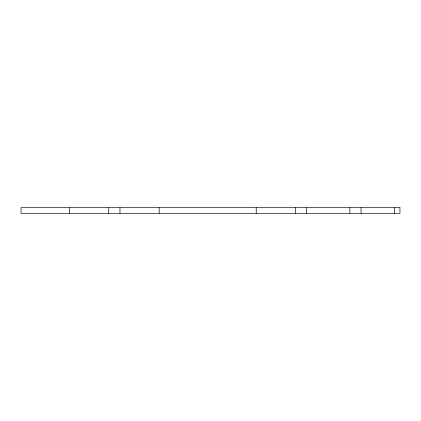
<?xml version="1.0" encoding="UTF-8"?>
<svg xmlns="http://www.w3.org/2000/svg" width="421" height="421" viewBox="0 0 421 421"><rect width="100%" height="100%" fill="white"/><g stroke="black" fill="none" stroke-linecap="round" stroke-linejoin="round"><path stroke-width="0.63" d="M394.351 207.7L394.351 213.3M361.065 207.7L361.065 213.3M349.867 207.7L349.867 213.3M306.625 207.7L306.625 213.3M295.426 207.7L295.426 213.3M256.231 207.7L256.231 213.3M159.175 207.7L159.175 213.3M119.974 207.7L119.974 213.3M108.776 207.7L108.776 213.3M69.581 207.7L69.581 213.3M399.95 207.7L21.05 207.7L21.05 213.3L399.95 213.3L399.95 207.7"/></g></svg>
